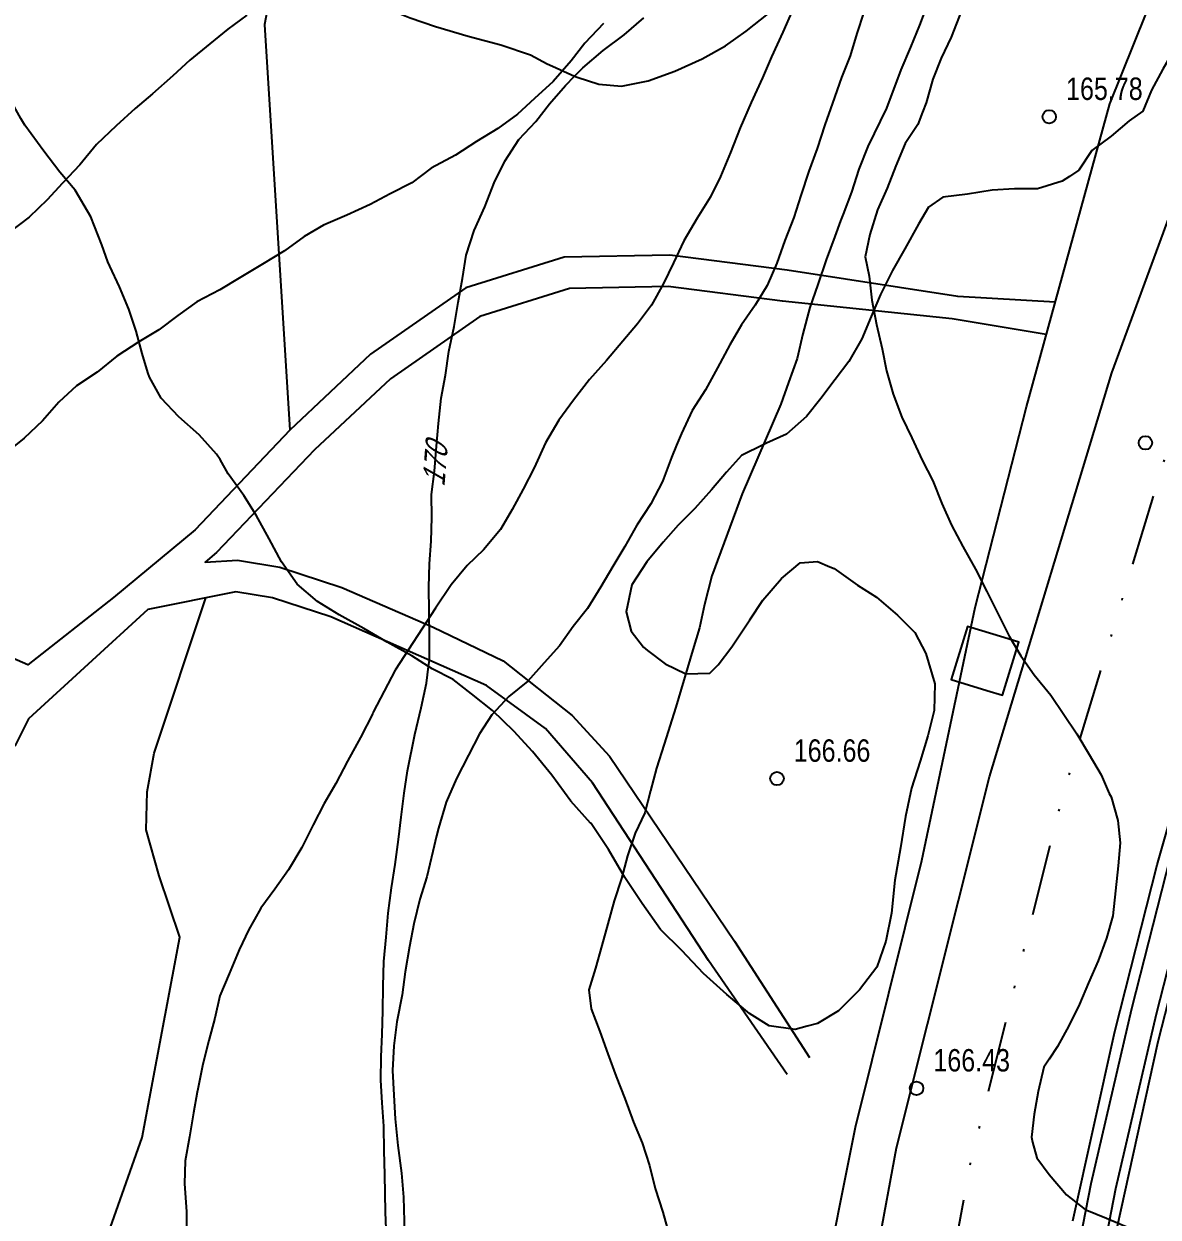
# Model space of a CAD drawing. Header units: metres. Extents: x 523256 to 524015, y 4669220 to 4669814.
# Drawn here: x 523589.5 to 523640.1, y 4669516.9 to 4669570.1 of the extents above; entities that cross this region are included whole.
import ezdxf
from ezdxf.enums import TextEntityAlignment as Align

# ---------------------------------------------------------------- set-up
doc = ezdxf.new("R2010")
doc.units = ezdxf.units.M
doc.header["$MEASUREMENT"] = 0
doc.linetypes.add('MORSE_D', pattern=[31.75, 12.7, -6.35, 0, -6.35, 0, -6.35])
for name, color, linetype in [('031006 Cota terreno', 9, 'Continuous'), ('032011 Curva cada 1 m', 40, 'Continuous'), ('032015 Curva cada 5 m', 34, 'Continuous'), ('032022 Curva cada 1 m de baja fiabilidad', 40, 'Continuous'), ('032023 Curva cada 5 m de baja fiabilidad', 34, 'Continuous'), ('033006 Texto cota terreno', 9, 'Continuous'), ('033015 Texto curva maestra', 42, 'Continuous'), ('072001 Borde aglomerado u hormigon', 7, 'Continuous'), ('072003 Camino', 7, 'Continuous'), ('072004 Bordillo Acera', 1, 'Continuous'), ('072010 Obra fabrica', 1, 'Continuous'), ('082001 Valla Alambrada', 7, 'ALAMBRADA'), ('082004 Linde', 3, 'Continuous'), ('102002 Zona arbolada', 3, 'MASA'), ('192008 Linea blanca', 9, 'Continuous'), ('202001 Eje Calle', 254, 'MORSE_D')]:
    doc.layers.add(name, color=color, linetype=linetype)
doc.styles.get("Standard").update_dxf_attribs({"font": 'arial.ttf'})
doc.linetypes.add('ALAMBRADA', pattern='A,3,[131,GEOGRAMA.SHX,S=0.5,R=0,X=0,Y=0],3', length=6)
doc.linetypes.add('MASA', pattern='A,0.0001,[130,GEOGRAMA.SHX,S=0.5,R=180,X=0,Y=0],-2.9', length=2.9001)

# ---------------------------------------------------------------- blocks, each defined once
blk = doc.blocks.new('COTAP')
at = {"color": 0}
blk.add_circle((0, 0), 0.3, dxfattribs=at)

msp = doc.modelspace()

# ---------------------------------------------------------------- linework, layer by layer
at = {"layer": '032011 Curva cada 1 m'}
for points, elevation in [([(523599.43, 4669570.48), (523598.58, 4669569.86), (523597.78, 4669569.2), (523596.89, 4669568.48), (523596.14, 4669567.77), (523595.22, 4669566.97), (523594.45, 4669566.32), (523593.6, 4669565.55), (523592.73, 4669564.71), (523591.98, 4669563.8), (523591.21, 4669562.99), (523590.52, 4669562.24), (523589.73, 4669561.47), (523588.86, 4669560.81)], 172), ([(523615.35, 4669570.11), (523614.51, 4669569.23), (523613.9, 4669568.44), (523613.1, 4669567.53), (523612.27, 4669566.76), (523611.51, 4669566.06), (523610.64, 4669565.43), (523609.69, 4669564.84), (523608.74, 4669564.24), (523607.66, 4669563.65), (523606.8, 4669563), (523605.83, 4669562.51), (523604.94, 4669562.03), (523603.9, 4669561.56), (523602.86, 4669561.11), (523602, 4669560.61), (523601.11, 4669559.97), (523600.14, 4669559.38), (523599.1, 4669558.75), (523598.23, 4669558.23), (523597.21, 4669557.69), (523596.36, 4669557.08), (523595.51, 4669556.45), (523595.29, 4669556.31)], 171), ([(523629.58, 4669566.15), (523629.37, 4669565.61), (523628.81, 4669564.75), (523628.39, 4669563.76), (523628, 4669562.76), (523627.58, 4669561.8), (523627.23, 4669560.7), (523627.03, 4669559.7), (523627.21, 4669558.84), (523627.32, 4669557.76), (523627.53, 4669556.68), (523627.78, 4669555.6), (523627.98, 4669554.62), (523628.28, 4669553.57), (523628.66, 4669552.54), (523629.11, 4669551.62), (523629.57, 4669550.62), (523630.05, 4669549.7), (523630.44, 4669548.7), (523630.88, 4669547.72), (523631.39, 4669546.77), (523631.95, 4669545.77), (523632.45, 4669544.76), (523632.98, 4669543.73), (523633.45, 4669542.78), (523633.97, 4669541.89), (523634.56, 4669541.05), (523635.31, 4669540.14), (523635.89, 4669539.28), (523636.47, 4669538.42), (523637.02, 4669537.5), (523637.56, 4669536.58), (523637.92, 4669535.76)], 166), ([(523625.93, 4669561.3), (523625.67, 4669560.6), (523625.28, 4669559.56), (523624.91, 4669558.46), (523624.55, 4669557.44), (523624.25, 4669556.26), (523623.99, 4669555.16), (523623.6, 4669554.09), (523623.26, 4669553.12), (523621.54, 4669549.12), (523620.19, 4669545.46), (523619.85, 4669544.18), (523619.64, 4669543.15), (523619.34, 4669542.16), (523618.58, 4669539.6), (523618.06, 4669537.95), (523617.72, 4669536.88), (523617.44, 4669535.88), (523617.2, 4669534.89), (523616.77, 4669533.98), (523616.42, 4669532.98), (523616.16, 4669531.96), (523615.82, 4669530.97), (523615.54, 4669529.94), (523615.27, 4669528.97), (523615, 4669527.96), (523614.7, 4669526.99), (523614.8, 4669526.14), (523615.18, 4669525.14), (523615.54, 4669524.14), (523615.92, 4669523.12), (523616.3, 4669522.14), (523616.69, 4669521.09), (523617.07, 4669520.16), (523617.4, 4669519.16), (523617.66, 4669518.13), (523617.99, 4669517.08), (523618.27, 4669516.11)], 167), ([(523618.6, 4669551.29), (523618.38, 4669550.75), (523617.98, 4669549.68), (523617.46, 4669548.68), (523616.83, 4669547.72), (523616.3, 4669546.77), (523615.76, 4669545.89), (523615.23, 4669544.97), (523614.63, 4669544.01), (523614, 4669543.2), (523613.39, 4669542.35), (523612.7, 4669541.59), (523611.98, 4669540.76), (523611.13, 4669540.08), (523610.36, 4669539.26), (523609.81, 4669538.42), (523609.32, 4669537.47), (523608.79, 4669536.43), (523608.33, 4669535.36), (523607.98, 4669534.21), (523607.9, 4669533.87)], 168), ([(523605.07, 4669539.38), (523605.05, 4669539.33), (523604.51, 4669538.25), (523603.93, 4669537.19), (523603.4, 4669536.2), (523602.89, 4669535.31), (523602.4, 4669534.36), (523601.89, 4669533.35), (523601.29, 4669532.35), (523600.69, 4669531.49), (523600.06, 4669530.64), (523599.77, 4669530.13)], 169), ([(523635.23, 4669523.9), (523634.99, 4669523.54), (523634.74, 4669522.46), (523634.57, 4669521.44), (523634.44, 4669520.42), (523634.49, 4669520.2)], 166), ([(523597.22, 4669522.43), (523597.05, 4669521.51), (523596.88, 4669520.44), (523596.69, 4669519.36), (523596.65, 4669518.33), (523596.75, 4669517.1), (523596.74, 4669516.02)], 169)]:
    msp.add_lwpolyline(points, dxfattribs=dict(at, elevation=elevation))
at = {"layer": '032015 Curva cada 5 m', "elevation": 170}
for points in [[(523614.05849, 4669567.76038), (523614.42849, 4669568.13038), (523615.32849, 4669568.91038), (523616.26849, 4669569.61038), (523617.14849, 4669570.36038)], [(523605.66849, 4669515.95038), (523605.62849, 4669517.07038), (523605.58849, 4669518.75038), (523605.56849, 4669519.81038), (523605.54849, 4669520.91038), (523605.47849, 4669521.95038), (523605.41849, 4669522.96038), (523605.42849, 4669524.01038), (523605.46849, 4669525.02038), (523605.50849, 4669526.05038), (523605.51849, 4669527.16038), (523605.54849, 4669528.26038), (523605.65849, 4669529.35038), (523605.74849, 4669530.41038), (523605.88849, 4669531.54038), (523606.05849, 4669532.58038), (523606.20849, 4669533.70038), (523606.32849, 4669534.70038), (523606.45849, 4669535.77038), (523606.60849, 4669536.77038), (523606.93849, 4669538.39038), (523607.20849, 4669539.58038), (523607.45849, 4669540.68038), (523607.53849, 4669541.42038)]]:
    msp.add_lwpolyline(points, dxfattribs=at)
at = {"layer": '032022 Curva cada 1 m de baja fiabilidad'}
for points, elevation in [([(523629.83, 4669571.06), (523629.45, 4669570.03), (523629.05, 4669569.05), (523628.62, 4669568.05), (523627.97, 4669566.33), (523627.14, 4669564.62), (523626.75, 4669563.61), (523626.41, 4669562.59), (523626.04, 4669561.6), (523625.93, 4669561.3)], 167), ([(523631.47, 4669571.07), (523630.86, 4669569.5), (523630.42, 4669568.57), (523630.05, 4669567.63), (523629.75, 4669566.57), (523629.58, 4669566.15)], 166), ([(523623.78, 4669570.71), (523623.35, 4669569.72), (523622.85, 4669568.62), (523622.44, 4669567.68), (523621.94, 4669566.59), (523621.45, 4669565.46), (523621.02, 4669564.36), (523620.57, 4669563.29), (523620.13, 4669562.38), (523619.53, 4669561.43), (523618.94, 4669560.42), (523618.48, 4669559.43), (523618.03, 4669558.51), (523617.49, 4669557.55), (523616.87, 4669556.71), (523616.21, 4669555.94), (523615.49, 4669555.07), (523614.72, 4669554.22), (523614.01, 4669553.3), (523613.35, 4669552.41), (523612.76, 4669551.4), (523612.25, 4669550.28), (523611.77, 4669549.33), (523611.28, 4669548.43), (523610.75, 4669547.53), (523610, 4669546.63), (523609.27, 4669545.92), (523608.55, 4669545.06), (523607.86, 4669544.02), (523606.05, 4669541.25), (523605.07, 4669539.38)], 169), ([(523626.97, 4669570.61), (523626.65, 4669569.66), (523626.35, 4669568.67), (523625.97, 4669567.7), (523625.57, 4669566.56), (523625.22, 4669565.59), (523624.89, 4669564.54), (523624.51, 4669563.52), (523624.16, 4669562.44), (523623.84, 4669561.46), (523623.44, 4669560.43), (523623.09, 4669559.42), (523622.65, 4669558.42), (523622.12, 4669557.54), (523621.51, 4669556.67), (523620.98, 4669555.78), (523620.44, 4669554.74), (523619.9, 4669553.77), (523619.31, 4669552.84), (523618.83, 4669551.82), (523618.6, 4669551.29)], 168), ([(523595.29, 4669556.31), (523594.62, 4669555.91), (523593.63, 4669555.27), (523592.76, 4669554.56), (523591.84, 4669553.95), (523591.04, 4669553.21), (523590.32, 4669552.38), (523589.5, 4669551.61), (523588.58, 4669550.86), (523587.73, 4669550.07), (523587.02, 4669549.26), (523586.3, 4669548.38), (523585.74, 4669547.53), (523585.1, 4669546.74), (523584.43, 4669545.75), (523583.8, 4669544.86), (523583.23, 4669543.9), (523582.75, 4669542.94), (523582.24, 4669541.83), (523581.63, 4669540.77), (523581.17, 4669539.83), (523580.69, 4669538.65)], 171), ([(523637.92, 4669535.76), (523638, 4669535.61), (523638.3, 4669534.55), (523638.4, 4669533.55), (523638.31, 4669532.53), (523638.19, 4669531.41), (523638.07, 4669530.3), (523637.8, 4669529.3), (523637.42, 4669528.29), (523636.99, 4669527.3), (523636.59, 4669526.35), (523636.12, 4669525.39), (523635.6, 4669524.47), (523635.23, 4669523.9)], 166), ([(523607.9, 4669533.87), (523607.74, 4669533.16), (523607.46, 4669532.03), (523607.16, 4669531.04), (523606.88, 4669529.94), (523606.69, 4669528.92), (523606.5, 4669527.8), (523606.36, 4669526.77), (523606.13, 4669525.57), (523605.99, 4669524.49), (523605.93, 4669523.4), (523605.99, 4669522.29), (523606.06, 4669521.24), (523606.18, 4669520.05), (523606.33, 4669518.82), (523606.42, 4669517.74), (523606.46, 4669516.67), (523606.48, 4669515.56), (523606.62, 4669514.44), (523606.89, 4669513.37)], 168), ([(523599.77, 4669530.13), (523599.53, 4669529.69), (523599.1, 4669528.78), (523598.64, 4669527.71), (523598.23, 4669526.72), (523598.01, 4669525.73), (523597.74, 4669524.73), (523597.47, 4669523.68), (523597.25, 4669522.56), (523597.22, 4669522.43)], 169), ([(523634.49, 4669520.2), (523634.69, 4669519.49), (523635.23, 4669518.76), (523636.01, 4669517.85), (523636.84, 4669517.19), (523637.79, 4669516.81), (523638.88, 4669516.34), (523639.82, 4669515.91), (523640.82, 4669515.6), (523641.81, 4669515.26), (523642.8, 4669515.04), (523643.78, 4669514.81), (523644.79, 4669514.64), (523645.95, 4669514.47), (523646.94, 4669514.28), (523647.99, 4669514.11), (523648.99, 4669514.03), (523650.09, 4669513.89), (523650.98, 4669513.72)], 166)]:
    msp.add_lwpolyline(points, dxfattribs=dict(at, elevation=elevation))
at = {"layer": '032023 Curva cada 5 m de baja fiabilidad', "elevation": 170}
msp.add_lwpolyline([(523607.53849, 4669541.42038), (523607.57849, 4669541.70038), (523607.57849, 4669542.77038), (523607.56849, 4669543.87038), (523607.55849, 4669544.96038), (523607.58849, 4669546.00038), (523607.65849, 4669547.02038), (523607.68849, 4669548.07038), (523607.67849, 4669549.09038), (523607.80849, 4669550.14038), (523607.89849, 4669551.25038), (523607.98849, 4669552.27038), (523608.10849, 4669553.40038), (523608.29849, 4669554.42038), (523608.44849, 4669555.47038), (523608.68849, 4669556.59038), (523608.85849, 4669557.66038), (523609.05849, 4669558.74038), (523609.21849, 4669559.77038), (523609.57849, 4669560.87038), (523610.05849, 4669561.93038), (523610.46849, 4669563.00038), (523610.94849, 4669563.97038), (523611.57849, 4669564.93038), (523612.32849, 4669565.74038), (523612.93849, 4669566.53038), (523613.64849, 4669567.35038), (523614.05849, 4669567.76038)], dxfattribs=at)
at = {"layer": '072001 Borde aglomerado u hormigon', "flags": 128}
msp.add_lwpolyline([(523627.59849, 4669515.51038), (523628.41849, 4669519.94038), (523632.56849, 4669536.49038), (523638.03849, 4669554.53038), (523643.59849, 4669569.63038), (523648.39849, 4669580.43038), (523653.87849, 4669592.32038), (523660.16849, 4669604.38038), (523666.84849, 4669615.47038), (523675.21849, 4669628.19038), (523682.37849, 4669638.33038), (523692.31849, 4669650.80038), (523700.79849, 4669660.58038), (523717.53849, 4669678.55038), (523757.14849, 4669718.09038), (523766.69849, 4669728.91038), (523773.10849, 4669736.94038), (523778.90849, 4669745.44038), (523784.67849, 4669754.90038), (523790.93849, 4669768.52038), (523794.89849, 4669779.38038), (523797.49849, 4669789.22038), (523799.04849, 4669796.74038), (523799.10185, 4669797.00038)], dxfattribs=at)
at = {"layer": '072003 Camino', "flags": 128}
for points in [[(523635.50849, 4669557.68038), (523631.15849, 4669557.93038), (523623.53849, 4669559.11038), (523618.30849, 4669559.78038), (523613.59849, 4669559.68038), (523609.20849, 4669558.31038), (523604.95849, 4669555.35038), (523601.35849, 4669551.97038), (523597.12849, 4669547.52038), (523593.47849, 4669544.50038), (523589.65849, 4669541.50038), (523587.98849, 4669542.22038)], [(523635.10849, 4669556.24038), (523630.90849, 4669556.94038), (523623.33849, 4669557.72038), (523618.23849, 4669558.38038), (523613.82849, 4669558.29038), (523609.83849, 4669557.04038), (523605.83849, 4669554.25038), (523602.45849, 4669551.09038), (523598.07849, 4669546.50038), (523597.57849, 4669546.08038), (523599.01849, 4669546.16038), (523600.90849, 4669545.85038), (523603.67849, 4669544.95038), (523607.74849, 4669543.18038), (523610.86849, 4669541.67038), (523613.94849, 4669539.24038), (523615.61849, 4669537.42038), (523621.18849, 4669529.17038), (523624.53849, 4669523.98038)], [(523623.53849, 4669523.22038), (523620.03849, 4669528.30038), (523614.85849, 4669536.23038), (523612.76849, 4669538.65038), (523610.12849, 4669540.57038), (523603.17849, 4669543.64038), (523600.57849, 4669544.49038), (523598.93849, 4669544.75038), (523595.01849, 4669543.96038), (523589.69849, 4669539.09038), (523589.07849, 4669537.86038)]]:
    msp.add_lwpolyline(points, dxfattribs=at)
at = {"layer": '072004 Bordillo Acera', "flags": 128}
for points in [[(523759.60849, 4669706.51038), (523728.69849, 4669675.71038), (523719.71849, 4669666.56038), (523703.48849, 4669648.85038), (523695.50849, 4669639.17038), (523687.84849, 4669629.31038), (523681.09849, 4669619.71038), (523673.78849, 4669607.94038), (523667.37849, 4669596.86038), (523661.48849, 4669585.61038), (523656.09849, 4669574.07038), (523651.59849, 4669563.30038), (523647.16849, 4669550.99038), (523643.88849, 4669540.53038), (523643.25849, 4669538.22038), (523642.48849, 4669535.40038), (523642.10849, 4669534.10038), (523640.00849, 4669525.90038), (523638.19849, 4669518.12038), (523636.66849, 4669510.22038)], [(523635.56849, 4669510.42038), (523637.10849, 4669518.35038), (523638.92849, 4669526.16038), (523641.02849, 4669534.39038), (523642.18849, 4669538.37038)]]:
    msp.add_lwpolyline(points, dxfattribs=at)
at = {"layer": '072010 Obra fabrica', "flags": 128}
msp.add_lwpolyline([(523633.21849, 4669542.71038), (523631.58849, 4669543.21038), (523630.85849, 4669540.84038), (523632.44849, 4669540.35038), (523633.15849, 4669540.14038), (523633.87849, 4669542.51038), (523633.21849, 4669542.71038)], dxfattribs=at)
at = {"layer": '082001 Valla Alambrada', "flags": 128}
for points in [[(523624.47576, 4669510.67057), (523625.02849, 4669513.04038), (523626.59849, 4669520.86038), (523629.54849, 4669532.76038), (523631.92849, 4669544.06038), (523634.21849, 4669553.01038), (523637.94849, 4669566.53038), (523643.41849, 4669580.15038), (523654.70849, 4669603.89038), (523669.41849, 4669629.34038), (523676.25849, 4669638.61038)], [(523592.10863, 4669512.86037), (523594.75849, 4669520.41038), (523596.44849, 4669529.34038), (523595.52849, 4669532.08038), (523594.94849, 4669534.13038), (523594.98849, 4669535.83038), (523595.29849, 4669537.56038), (523597.59849, 4669544.48038)]]:
    msp.add_lwpolyline(points, dxfattribs=at)
at = {"layer": '082004 Linde', "flags": 128}
msp.add_lwpolyline([(523621.63849, 4669615.98038), (523616.08849, 4669606.04038), (523610.88849, 4669598.51038), (523605.41849, 4669589.81038), (523603.04849, 4669583.70038), (523601.56849, 4669577.05038), (523600.21849, 4669570.06038), (523601.35849, 4669551.97038)], dxfattribs=at)
at = {"layer": '102002 Zona arbolada', "flags": 128}
msp.add_lwpolyline([(523773.48849, 4669754.65038), (523776.08849, 4669752.15038), (523776.18849, 4669752.02038), (523776.90849, 4669751.18038), (523777.52849, 4669750.19038), (523778.04849, 4669749.03038), (523778.11849, 4669748.76038), (523778.37849, 4669747.90038), (523778.57849, 4669746.67038), (523778.61849, 4669745.48038), (523778.59849, 4669744.41038), (523778.53849, 4669743.15038), (523778.25849, 4669741.95038), (523777.38849, 4669740.30038), (523777.13849, 4669739.81038), (523776.52849, 4669738.97038), (523775.69849, 4669737.80038), (523774.82849, 4669736.89038), (523773.72849, 4669736.14038), (523772.53849, 4669735.58038), (523771.18849, 4669735.22038), (523770.36849, 4669734.98038), (523770.02849, 4669734.89038), (523768.89849, 4669734.72038), (523767.66849, 4669734.60038), (523767.43849, 4669734.58038), (523766.21849, 4669734.41038), (523765.01849, 4669734.21038), (523764.30849, 4669734.09038), (523763.82849, 4669734.04038), (523762.56849, 4669733.97038), (523761.33849, 4669733.93038), (523761.20849, 4669733.92038), (523760.10849, 4669733.86038), (523758.71849, 4669733.85038), (523757.39849, 4669733.91038), (523756.87849, 4669733.97038), (523756.13849, 4669734.06038), (523755.03849, 4669734.18038), (523753.74849, 4669734.18038), (523752.54849, 4669733.94038), (523751.61849, 4669733.42038), (523750.68849, 4669732.51038), (523749.71849, 4669731.44038), (523748.95849, 4669730.20038), (523748.14849, 4669729.10038), (523747.57849, 4669727.84038), (523747.22849, 4669726.84038), (523747.16849, 4669726.64038), (523747.13849, 4669726.50038), (523746.94849, 4669725.51038), (523746.98849, 4669724.38038), (523747.50849, 4669723.35038), (523748.31849, 4669722.48038), (523749.20849, 4669721.81038), (523749.39849, 4669721.68038), (523750.29849, 4669720.91038), (523751.24849, 4669720.01038), (523751.64849, 4669719.56038), (523752.08849, 4669719.08038), (523752.77849, 4669718.11038), (523753.45849, 4669716.82038), (523753.47849, 4669716.75038), (523753.78849, 4669715.72038), (523753.82849, 4669715.60038), (523753.86849, 4669714.34038), (523753.44849, 4669713.30038), (523752.90849, 4669712.56038), (523752.58849, 4669712.13038), (523751.71849, 4669710.96038), (523750.69849, 4669709.86038), (523749.95849, 4669709.18038), (523749.27849, 4669708.40038), (523748.47849, 4669707.55038), (523747.76849, 4669706.80038), (523746.96849, 4669706.06038), (523746.03849, 4669705.15038), (523745.41849, 4669704.60038), (523744.94849, 4669704.17038), (523743.91849, 4669703.06038), (523742.79849, 4669701.96038), (523741.63849, 4669700.79038), (523740.89849, 4669700.01038), (523740.22849, 4669699.26038), (523739.03849, 4669697.99038), (523738.16849, 4669697.15038), (523737.30849, 4669695.98038), (523737.18849, 4669695.80038), (523736.53849, 4669694.84038), (523735.63849, 4669693.64038), (523735.06849, 4669692.51038), (523734.32849, 4669691.31038), (523733.74849, 4669690.37038), (523733.20849, 4669689.33038), (523732.59849, 4669688.49038), (523731.69849, 4669687.32038), (523731.44849, 4669687.01038), (523730.80849, 4669686.21038), (523729.77849, 4669685.11038), (523728.74849, 4669684.23038), (523727.71849, 4669683.42038), (523726.62849, 4669682.70038), (523725.55849, 4669682.27038), (523724.33849, 4669682.01038), (523723.13849, 4669681.87038), (523721.84849, 4669681.89038), (523720.64849, 4669681.95038), (523719.95849, 4669681.98038), (523719.48849, 4669682.01038), (523718.66849, 4669681.98038), (523718.22849, 4669681.97038), (523717.40849, 4669681.70038), (523717.09849, 4669681.61038), (523716.03849, 4669680.99038), (523715.07849, 4669680.04038), (523714.13849, 4669679.10038), (523713.08849, 4669677.90038), (523712.21849, 4669676.79038), (523711.31849, 4669675.66038), (523710.45849, 4669674.81038), (523709.48849, 4669673.84038), (523708.55849, 4669672.73038), (523707.75849, 4669671.66038), (523707.05849, 4669670.37038), (523706.09849, 4669669.13038), (523705.32849, 4669667.90038), (523704.68849, 4669666.76038), (523704.07849, 4669665.63038), (523704.01849, 4669665.48038), (523703.59849, 4669664.37038), (523703.41849, 4669663.01038), (523703.45849, 4669661.65038), (523703.59849, 4669660.23038), (523703.63849, 4669658.78038), (523703.54849, 4669657.39038), (523703.16849, 4669656.12038), (523702.49849, 4669654.99038), (523701.62849, 4669654.01038), (523700.76849, 4669653.04038), (523699.69849, 4669652.26038), (523698.63849, 4669651.60038), (523697.96849, 4669651.33038), (523697.57849, 4669651.18038), (523696.41849, 4669650.91038), (523695.28849, 4669650.74038), (523694.08849, 4669650.48038), (523692.99849, 4669650.18038), (523691.79849, 4669649.72038), (523690.65849, 4669649.01038), (523690.54849, 4669648.94038), (523689.67849, 4669648.42038), (523689.53849, 4669648.31038), (523688.51849, 4669647.50038), (523687.60849, 4669646.71038), (523687.42849, 4669646.56038), (523686.49849, 4669645.49038), (523685.52849, 4669644.38038), (523684.92849, 4669643.51038), (523684.11849, 4669642.57038), (523683.44849, 4669641.66038), (523682.67849, 4669640.68038), (523682.22849, 4669639.78038), (523681.49849, 4669638.51038), (523680.66849, 4669637.25038), (523679.92849, 4669636.08038), (523679.63849, 4669635.41038), (523679.38849, 4669634.81038), (523678.77849, 4669634.00038), (523678.63849, 4669633.79038), (523678.07849, 4669632.96038), (523677.75849, 4669632.38038), (523677.33849, 4669631.60038), (523676.82849, 4669630.73038), (523676.39849, 4669630.19038), (523675.92849, 4669629.59038), (523675.35849, 4669628.75038), (523674.61849, 4669627.87038), (523673.77849, 4669626.73038), (523673.01849, 4669625.44038), (523672.37849, 4669624.63038), (523671.82849, 4669623.75038), (523671.34849, 4669622.68038), (523670.83849, 4669621.68038), (523670.13849, 4669620.28038), (523669.36849, 4669619.02038), (523668.66849, 4669617.82038), (523668.18849, 4669616.75038), (523667.67849, 4669615.84038), (523667.19849, 4669614.80038), (523666.52849, 4669613.38038), (523666.21849, 4669612.48038), (523666.17849, 4669612.37038), (523665.60849, 4669611.47038), (523664.96849, 4669610.40038), (523664.25849, 4669609.03038), (523663.52849, 4669607.61038), (523662.85849, 4669606.21038), (523662.47849, 4669604.89038), (523661.86849, 4669603.53038), (523661.48849, 4669602.55038), (523660.97849, 4669601.39038), (523660.17849, 4669599.96038), (523659.44849, 4669598.63038), (523658.73849, 4669597.50038), (523658.19849, 4669596.65038), (523657.68849, 4669595.75038), (523657.13849, 4669594.77038), (523656.69849, 4669593.83038), (523656.11849, 4669592.83038), (523655.60849, 4669591.79038), (523655.42849, 4669591.49038), (523654.83849, 4669590.46038), (523654.42849, 4669589.52038), (523653.68849, 4669588.29038), (523652.95849, 4669587.06038), (523652.12849, 4669585.92038), (523651.48849, 4669585.08038), (523650.83849, 4669584.07038), (523650.42849, 4669583.10038), (523649.65849, 4669581.71038), (523649.14849, 4669580.83038), (523648.37849, 4669579.69038), (523647.44849, 4669578.56038), (523647.12849, 4669578.15038), (523646.55849, 4669577.42038), (523645.90849, 4669576.61038), (523644.94849, 4669575.41038), (523644.33849, 4669574.60038), (523643.76849, 4669573.75038), (523643.47849, 4669573.30038), (523643.15849, 4669572.81038), (523642.41849, 4669571.97038), (523640.85849, 4669569.02038), (523640.30849, 4669568.08038), (523639.79849, 4669567.14038), (523639.41849, 4669566.20038), (523638.80849, 4669565.77038), (523637.99849, 4669565.09038), (523637.13849, 4669564.44038), (523636.55849, 4669563.56038), (523636.14849, 4669563.29038), (523635.81849, 4669563.07038), (523634.71849, 4669562.74038), (523633.68849, 4669562.74038), (523632.68849, 4669562.67038), (523631.58849, 4669562.50038), (523630.48849, 4669562.36038), (523629.84849, 4669561.91038), (523629.39849, 4669561.16038), (523628.78849, 4669560.06038), (523628.24849, 4669559.09038), (523627.70849, 4669558.02038), (523627.28849, 4669557.04038), (523626.87849, 4669556.04038), (523626.29849, 4669555.03038), (523625.68849, 4669554.22038), (523625.04849, 4669553.38038), (523624.40849, 4669552.57038), (523623.50849, 4669551.79038), (523622.61849, 4669551.38038), (523622.50849, 4669551.33038), (523621.50849, 4669550.84038), (523620.83849, 4669550.09038), (523620.16849, 4669549.31038), (523619.42849, 4669548.47038), (523618.68849, 4669547.72038), (523618.01849, 4669546.97038), (523617.27849, 4669546.09038), (523616.60849, 4669545.06038), (523616.35849, 4669543.86038), (523616.58849, 4669542.99038), (523617.13849, 4669542.28038), (523617.31849, 4669542.13038), (523618.10849, 4669541.54038), (523619.01849, 4669541.10038), (523620.08849, 4669541.13038), (523620.46849, 4669541.49038), (523621.07849, 4669542.30038), (523621.87849, 4669543.50038), (523622.45849, 4669544.38038), (523623.28849, 4669545.35038), (523624.12849, 4669546.04038), (523624.89849, 4669546.11038), (523625.44849, 4669545.87038), (523625.64849, 4669545.79038), (523626.68849, 4669545.05038), (523627.52849, 4669544.51038), (523628.46849, 4669543.71038), (523629.24849, 4669542.94038), (523629.73849, 4669542.00038), (523630.13849, 4669540.65038), (523630.10849, 4669539.45038), (523629.82849, 4669538.32038), (523629.47849, 4669537.19038), (523629.09849, 4669535.99038), (523628.81849, 4669534.73038), (523628.59849, 4669533.33038), (523628.34849, 4669531.88038), (523628.19849, 4669530.42038), (523627.94849, 4669529.16038), (523627.53849, 4669528.00038), (523626.76849, 4669526.99038), (523625.82849, 4669526.05038), (523624.89849, 4669525.49038), (523624.43849, 4669525.37038), (523623.89849, 4669525.23038), (523622.73849, 4669525.38038), (523621.85849, 4669525.93038), (523620.84849, 4669526.79038), (523619.80849, 4669527.72038), (523618.83849, 4669528.75038), (523617.89849, 4669529.68038), (523617.07849, 4669530.84038), (523616.29849, 4669532.00038), (523615.57849, 4669533.25038), (523614.79849, 4669534.41038), (523614.76849, 4669534.43038), (523613.88849, 4669535.41038), (523613.03849, 4669536.57038), (523612.18849, 4669537.63038), (523611.34849, 4669538.53038), (523610.39849, 4669539.46038), (523609.45849, 4669540.20038), (523608.64849, 4669540.84038), (523607.70849, 4669541.32038), (523607.53849, 4669541.42038), (523606.79849, 4669541.89038), (523605.69849, 4669542.50038), (523604.65849, 4669543.11038), (523603.55849, 4669543.72038), (523602.58849, 4669544.32038), (523601.67849, 4669545.09038), (523600.98849, 4669546.09038), (523600.43849, 4669547.12038), (523599.84849, 4669548.18038), (523599.29849, 4669549.05038), (523598.60849, 4669550.02038), (523598.23849, 4669550.65038), (523598.08849, 4669550.89038), (523597.30849, 4669551.75038), (523596.39849, 4669552.56038), (523595.61849, 4669553.39038), (523595.08849, 4669554.33038), (523595.01849, 4669554.54038), (523594.75849, 4669555.39038), (523594.49849, 4669556.39038), (523594.16849, 4669557.36038), (523593.74849, 4669558.36038), (523593.31849, 4669559.29038), (523593.23849, 4669559.47038), (523592.95849, 4669560.23038), (523592.46849, 4669561.48038), (523591.77849, 4669562.67038), (523591.09849, 4669563.48038), (523590.37849, 4669564.41038), (523589.52849, 4669565.57038), (523589.34849, 4669565.87038), (523588.97849, 4669566.54038), (523588.41849, 4669567.44038), (523587.92849, 4669568.40038), (523587.66849, 4669569.47038), (523587.81849, 4669570.79038), (523588.22849, 4669571.73038), (523588.80849, 4669572.61038), (523589.67849, 4669573.49038), (523590.57849, 4669574.14038), (523591.70849, 4669574.44038), (523592.83849, 4669574.48038), (523594.06849, 4669574.35038), (523595.35849, 4669574.20038), (523596.55849, 4669573.98038), (523597.84849, 4669573.67038), (523598.25849, 4669573.53038), (523598.85849, 4669573.35038), (523600.30849, 4669572.94038), (523600.66849, 4669572.78038), (523601.66849, 4669572.36038), (523602.96849, 4669571.82038), (523604.22849, 4669571.28038), (523604.63849, 4669571.13038), (523605.52849, 4669570.84038), (523606.72849, 4669570.36038), (523607.85849, 4669569.98038), (523609.31849, 4669569.54038), (523610.76849, 4669569.16038), (523612.09849, 4669568.71038), (523612.83849, 4669568.31038), (523613.06849, 4669568.20038), (523614.05849, 4669567.76038), (523614.16849, 4669567.72038), (523615.14849, 4669567.41038), (523616.14849, 4669567.32038), (523617.33849, 4669567.55038), (523618.52849, 4669567.98038), (523619.75849, 4669568.53038), (523620.78849, 4669569.12038), (523621.71849, 4669569.77038), (523622.71849, 4669570.55038), (523623.38849, 4669571.33038), (523623.96849, 4669572.27038), (523624.47849, 4669573.15038), (523625.37849, 4669574.09038), (523626.30849, 4669574.84038), (523627.20849, 4669575.46038), (523628.10849, 4669576.11038), (523629.26849, 4669576.86038), (523630.42849, 4669577.77038), (523631.61849, 4669578.59038), (523632.74849, 4669579.40038), (523633.83849, 4669580.54038), (523634.82849, 4669581.78038), (523635.78849, 4669583.01038), (523636.33849, 4669583.85038), (523636.84849, 4669584.83038), (523637.01849, 4669585.18038), (523637.51849, 4669586.19038), (523638.21849, 4669587.58038), (523638.98849, 4669588.94038), (523639.71849, 4669590.37038), (523640.48849, 4669591.73038), (523641.25849, 4669593.09038), (523641.79849, 4669594.07038), (523642.43849, 4669595.36038), (523643.16849, 4669596.63038), (523643.83849, 4669598.05038), (523644.41849, 4669599.41038), (523644.95849, 4669600.61038), (523645.36849, 4669601.65038), (523645.94849, 4669603.04038), (523646.47849, 4669604.13038), (523646.58849, 4669604.34038), (523647.09849, 4669605.47038), (523647.79849, 4669606.48038), (523650.18849, 4669611.11038), (523650.69849, 4669612.25038), (523651.33849, 4669613.61038), (523652.00849, 4669614.84038), (523652.55849, 4669616.14038), (523652.93849, 4669617.11038), (523653.50849, 4669618.44038), (523654.07849, 4669619.89038), (523654.45849, 4669620.90038), (523654.93849, 4669622.00038), (523655.28849, 4669623.13038), (523655.73849, 4669624.39038), (523656.14849, 4669625.59038), (523656.55849, 4669626.73038), (523657.06849, 4669628.05038), (523657.48849, 4669628.99038), (523658.02849, 4669630.00038), (523658.19849, 4669630.25038), (523658.79849, 4669631.13038), (523659.78849, 4669632.14038), (523660.65849, 4669633.08038), (523661.68849, 4669633.93038), (523662.55849, 4669634.65038), (523663.51849, 4669635.40038), (523664.44849, 4669635.95038), (523666.05849, 4669636.90038), (523669.27849, 4669639.79038), (523669.37849, 4669639.87038), (523670.26849, 4669640.64038), (523671.32849, 4669641.65038), (523672.03849, 4669642.81038), (523672.25849, 4669643.16038), (523672.80849, 4669644.02038), (523673.47849, 4669645.21038), (523674.24849, 4669646.35038), (523674.97849, 4669647.45038), (523675.80849, 4669648.69038), (523676.02849, 4669649.02038), (523676.64849, 4669649.92038), (523677.41849, 4669651.09038), (523678.14849, 4669652.35038), (523678.78849, 4669653.49038), (523679.35849, 4669654.65038), (523679.70849, 4669655.85038), (523679.89849, 4669657.18038), (523680.01849, 4669658.44038), (523680.26849, 4669659.67038), (523680.67849, 4669660.80038), (523681.28849, 4669661.90038), (523682.08849, 4669662.75038), (523683.18849, 4669663.43038), (523684.47849, 4669663.93038), (523685.50849, 4669664.29038), (523686.66849, 4669664.78038), (523687.12849, 4669664.96038), (523687.76849, 4669665.21038), (523688.72849, 4669665.63038), (523689.91849, 4669666.35038), (523691.01849, 4669667.07038), (523692.20849, 4669667.82038), (523693.33849, 4669668.57038), (523695.61849, 4669669.59038), (523696.39849, 4669669.94038), (523699.49849, 4669672.25038), (523699.54849, 4669672.29038), (523700.41849, 4669673.04038), (523701.24849, 4669673.66038), (523702.05849, 4669674.34038), (523702.19849, 4669674.46038), (523702.85849, 4669675.06038), (523703.59849, 4669675.87038), (523704.29849, 4669676.88038), (523704.97849, 4669677.98038), (523705.48849, 4669679.05038), (523705.73849, 4669680.15038), (523705.69849, 4669681.34038), (523705.54849, 4669681.70038), (523705.29849, 4669682.37038), (523704.68849, 4669683.05038), (523704.01849, 4669683.70038), (523703.77849, 4669683.95038), (523703.05849, 4669684.72038), (523702.58849, 4669685.44038), (523702.50849, 4669685.59038), (523702.07849, 4669686.62038), (523701.90849, 4669687.62038), (523701.77849, 4669688.65038), (523701.69849, 4669690.01038), (523701.69849, 4669691.14038), (523701.87849, 4669692.31038), (523702.25849, 4669693.44038), (523702.80849, 4669694.48038), (523703.47849, 4669695.29038), (523704.27849, 4669696.20038), (523705.01849, 4669697.53038), (523706.74849, 4669700.22038), (523707.57849, 4669700.77038), (523708.08849, 4669701.07038), (523708.47849, 4669701.30038), (523709.44849, 4669701.92038), (523710.37849, 4669702.57038), (523711.44849, 4669703.12038), (523712.56849, 4669703.71038), (523713.63849, 4669704.24038), (523714.69849, 4669704.92038), (523715.75849, 4669705.61038), (523716.78849, 4669706.23038), (523717.87849, 4669706.94038), (523718.84849, 4669707.66038), (523719.68849, 4669708.28038), (523720.67849, 4669709.09038), (523721.70849, 4669709.94038), (523722.60849, 4669710.95038), (523723.46849, 4669712.15038), (523724.14849, 4669713.32038), (523724.58849, 4669714.64038), (523724.90849, 4669715.94038), (523725.02849, 4669717.30038), (523724.91849, 4669718.55038), (523724.68849, 4669719.81038), (523724.44849, 4669721.04038), (523724.15849, 4669722.23038), (523723.74849, 4669724.59038), (523722.33849, 4669728.20038), (523722.00849, 4669729.46038), (523721.70849, 4669730.68038), (523721.57849, 4669731.94038), (523721.56849, 4669733.17038), (523721.71849, 4669734.34038), (523722.00849, 4669735.40038), (523722.41849, 4669736.54038), (523722.85849, 4669737.29038), (523723.02849, 4669737.57038), (523723.72849, 4669738.35038), (523724.63849, 4669739.01038), (523725.33849, 4669739.27038), (523725.66849, 4669739.40038), (523726.66849, 4669739.44038), (523727.82849, 4669739.03038), (523728.76849, 4669738.58038), (523729.87849, 4669738.00038), (523730.94849, 4669737.36038), (523731.84849, 4669736.85038), (523732.44849, 4669736.54038), (523733.11849, 4669736.21038), (523734.28849, 4669735.61038), (523735.47849, 4669735.13038), (523735.90849, 4669735.07038), (523736.51849, 4669735.01038), (523737.51849, 4669735.34038), (523738.38849, 4669735.96038), (523738.64849, 4669736.21038), (523739.12849, 4669736.67038), (523739.37849, 4669737.45038), (523739.49849, 4669738.71038), (523739.26849, 4669739.90038), (523738.80849, 4669741.03038), (523738.18849, 4669741.87038), (523737.49849, 4669742.93038), (523736.74849, 4669743.99038), (523736.46849, 4669744.26038), (523735.87849, 4669744.86038), (523734.96849, 4669745.73038), (523734.37849, 4669746.66038), (523732.00849, 4669748.75038), (523731.12849, 4669749.42038), (523730.31849, 4669750.12038), (523730.18849, 4669750.25038), (523729.46849, 4669751.02038), (523728.59849, 4669751.99038), (523727.58849, 4669752.82038), (523726.57849, 4669753.56038), (523725.63849, 4669754.33038), (523724.85849, 4669755.13038), (523724.45849, 4669755.69038), (523724.20849, 4669756.06038), (523723.84849, 4669757.06038), (523723.84849, 4669757.52038), (523723.86849, 4669758.20038), (523724.31849, 4669759.26038), (523725.08849, 4669760.11038), (523725.93849, 4669760.94038), (523726.07849, 4669761.08038), (523727.10849, 4669762.00038), (523727.94849, 4669762.84038), (523728.64849, 4669763.48038), (523728.80849, 4669763.62038), (523729.80849, 4669764.37038), (523730.73849, 4669765.31038), (523731.53849, 4669766.29038), (523731.98849, 4669767.29038), (523731.94849, 4669768.20038), (523731.49849, 4669769.07038), (523730.77849, 4669769.71038), (523729.77849, 4669770.28038), (523728.66849, 4669770.70038), (523728.55849, 4669770.70038), (523727.37849, 4669770.75038), (523726.34849, 4669770.65038), (523725.29849, 4669770.52038), (523725.18849, 4669770.51038), (523724.01849, 4669770.57038), (523722.91849, 4669770.79038), (523721.87849, 4669771.40038), (523721.43849, 4669771.98038), (523721.35849, 4669772.11038), (523721.28849, 4669772.34038), (523721.02849, 4669773.24038), (523721.04849, 4669775.01038), (523721.34849, 4669779.12038), (523721.42849, 4669779.29038), (523721.76849, 4669780.03038), (523722.27849, 4669781.00038), (523722.84849, 4669782.04038), (523723.15849, 4669782.74038), (523723.29849, 4669783.04038), (523723.44849, 4669784.14038), (523723.28849, 4669785.20038), (523722.69849, 4669786.49038), (523722.16849, 4669787.43038), (523721.45849, 4669788.42038), (523721.38849, 4669788.50038), (523720.70849, 4669789.39038), (523719.89849, 4669790.16038), (523718.94849, 4669790.96038), (523717.98849, 4669791.41038), (523717.81849, 4669791.50038), (523716.74849, 4669791.66038), (523715.51849, 4669791.68038), (523714.09849, 4669791.61038), (523712.87849, 4669791.57038), (523711.97849, 4669791.72038), (523711.77849, 4669791.76038), (523711.26849, 4669792.50038), (523710.10849, 4669794.20038), (523710.06607, 4669797.00038)], dxfattribs=at)
at = {"layer": '192008 Linea blanca', "flags": 128}
for points in [[(523636.28849, 4669516.69038), (523638.15849, 4669525.14038), (523640.05849, 4669532.57038), (523643.71849, 4669545.41038), (523645.86849, 4669551.56038), (523648.83849, 4669559.84038), (523652.78849, 4669569.88038), (523656.73849, 4669578.99038), (523660.02849, 4669585.95038), (523663.93849, 4669593.70038), (523668.48849, 4669601.74038), (523673.78849, 4669610.95038), (523679.66849, 4669620.07038), (523685.25849, 4669628.14038), (523691.57849, 4669636.46038), (523697.62849, 4669644.06038), (523705.28849, 4669653.06038), (523712.53849, 4669661.08038), (523720.38849, 4669669.58038), (523728.16849, 4669677.53038), (523739.76849, 4669689.18038)], [(523741.16849, 4669687.77038), (523729.58849, 4669676.13038), (523721.82849, 4669668.21038), (523714.00849, 4669659.74038), (523706.78849, 4669651.75038), (523699.16849, 4669642.80038), (523693.14849, 4669635.24038), (523686.86849, 4669626.97038), (523681.31849, 4669618.96038), (523675.48849, 4669609.91038), (523670.21849, 4669600.75038), (523665.68849, 4669592.76038), (523661.81849, 4669585.08038), (523658.54849, 4669578.17038), (523654.62849, 4669569.12038), (523650.69849, 4669559.14038), (523647.73849, 4669550.90038), (523645.61849, 4669544.81038), (523641.97849, 4669532.05038), (523640.08849, 4669524.68038), (523638.23849, 4669516.30038)]]:
    msp.add_lwpolyline(points, dxfattribs=at)
at = {"layer": '202001 Eje Calle', "ltscale": 0.25, "flags": 128}
msp.add_lwpolyline([(523802.5328, 4669797.00038), (523802.34076, 4669796.06468), (523800.77151, 4669788.45128), (523798.10863, 4669778.37332), (523794.04926, 4669767.24081), (523787.65016, 4669753.31816), (523781.73306, 4669743.61699), (523775.81369, 4669734.94205), (523769.27328, 4669726.74868), (523759.59803, 4669715.78677), (523719.95608, 4669676.21488), (523703.29851, 4669658.33337), (523694.90329, 4669648.65114), (523685.06754, 4669636.31193), (523677.99575, 4669626.29685), (523669.69289, 4669613.67889), (523663.1007, 4669602.73467), (523656.89641, 4669590.839), (523651.4604, 4669579.04444), (523646.71438, 4669568.36589), (523641.2263, 4669553.46121), (523635.80854, 4669535.59351), (523631.70407, 4669519.2251), (523630.90325, 4669514.89867), (523629.45647, 4669506.37432), (523627.70211, 4669494.93632), (523626.44313, 4669483.18915), (523625.80012, 4669476.11603), (523625.30618, 4669468.00554), (523625.11884, 4669462.03034), (523625.04948, 4669455.32256), (523625.08908, 4669448.35287), (523625.27646, 4669442.40611), (523625.62893, 4669436.03229), (523626.36504, 4669429.52509), (523629.67884, 4669403.93294), (523631.5142, 4669391.03528), (523632.28006, 4669383.84644), (523632.67773, 4669376.24989), (523632.84032, 4669367.61242), (523633.68849, 4669344.18038)], dxfattribs=at)

# ---------------------------------------------------------------- block references
at = {"layer": '031006 Cota terreno'}
for p in [(523635.24, 4669565.95, 165.78), (523639.53, 4669551.4, 165.44), (523623.09, 4669536.42, 166.66), (523629.32, 4669522.6, 166.43)]:
    msp.add_blockref('COTAP', p, dxfattribs=at)

# ---------------------------------------------------------------- texts
at = {"layer": '033006 Texto cota terreno', "width": 0.8}
for s, p in [('165.78', (523635.99, 4669566.7, 165.78)), ('166.66', (523623.84, 4669537.17, 166.66)), ('166.43', (523630.07, 4669523.35, 166.43))]:
    msp.add_text(s, height=1, dxfattribs=at).set_placement(p)
at = {"layer": '033015 Texto curva maestra', "oblique": 25, "width": 0.8}
msp.add_text('170', height=1, rotation=85.36, dxfattribs=at).set_placement((523607.82849, 4669550.39038, 170), align=Align.MIDDLE_CENTER)

doc.saveas('drawing.dxf')
